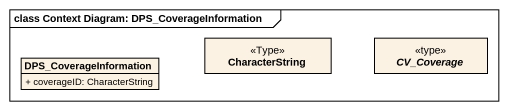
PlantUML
@startuml
mainframe class Context Diagram: DPS_CoverageInformation
hide circle
hide empty members
skinparam classAttributeIconSize 0
class DPS_CoverageInformation {
  + coverageID: CharacterString
}
class CharacterString <<Type>>
abstract class CV_Coverage <<type>>
@enduml
